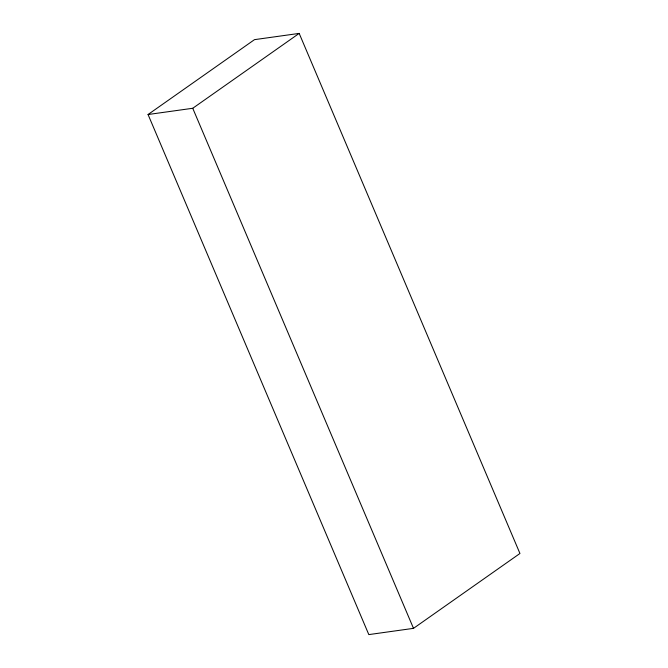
<?xml version="1.0" encoding="UTF-8"?>
<svg xmlns="http://www.w3.org/2000/svg" width="668" height="668" viewBox="0 0 668 668"><rect width="100%" height="100%" fill="white"/><g stroke="black" fill="none" stroke-linecap="round" stroke-linejoin="round"><path stroke-width="1" d="M148.054 114.52L254.5 39.646L299.18 33.4L519.946 553.48L413.5 628.354L368.819 634.6L148.054 114.52L192.743 108.274L299.18 33.4M192.743 108.274L413.5 628.354"/></g></svg>
